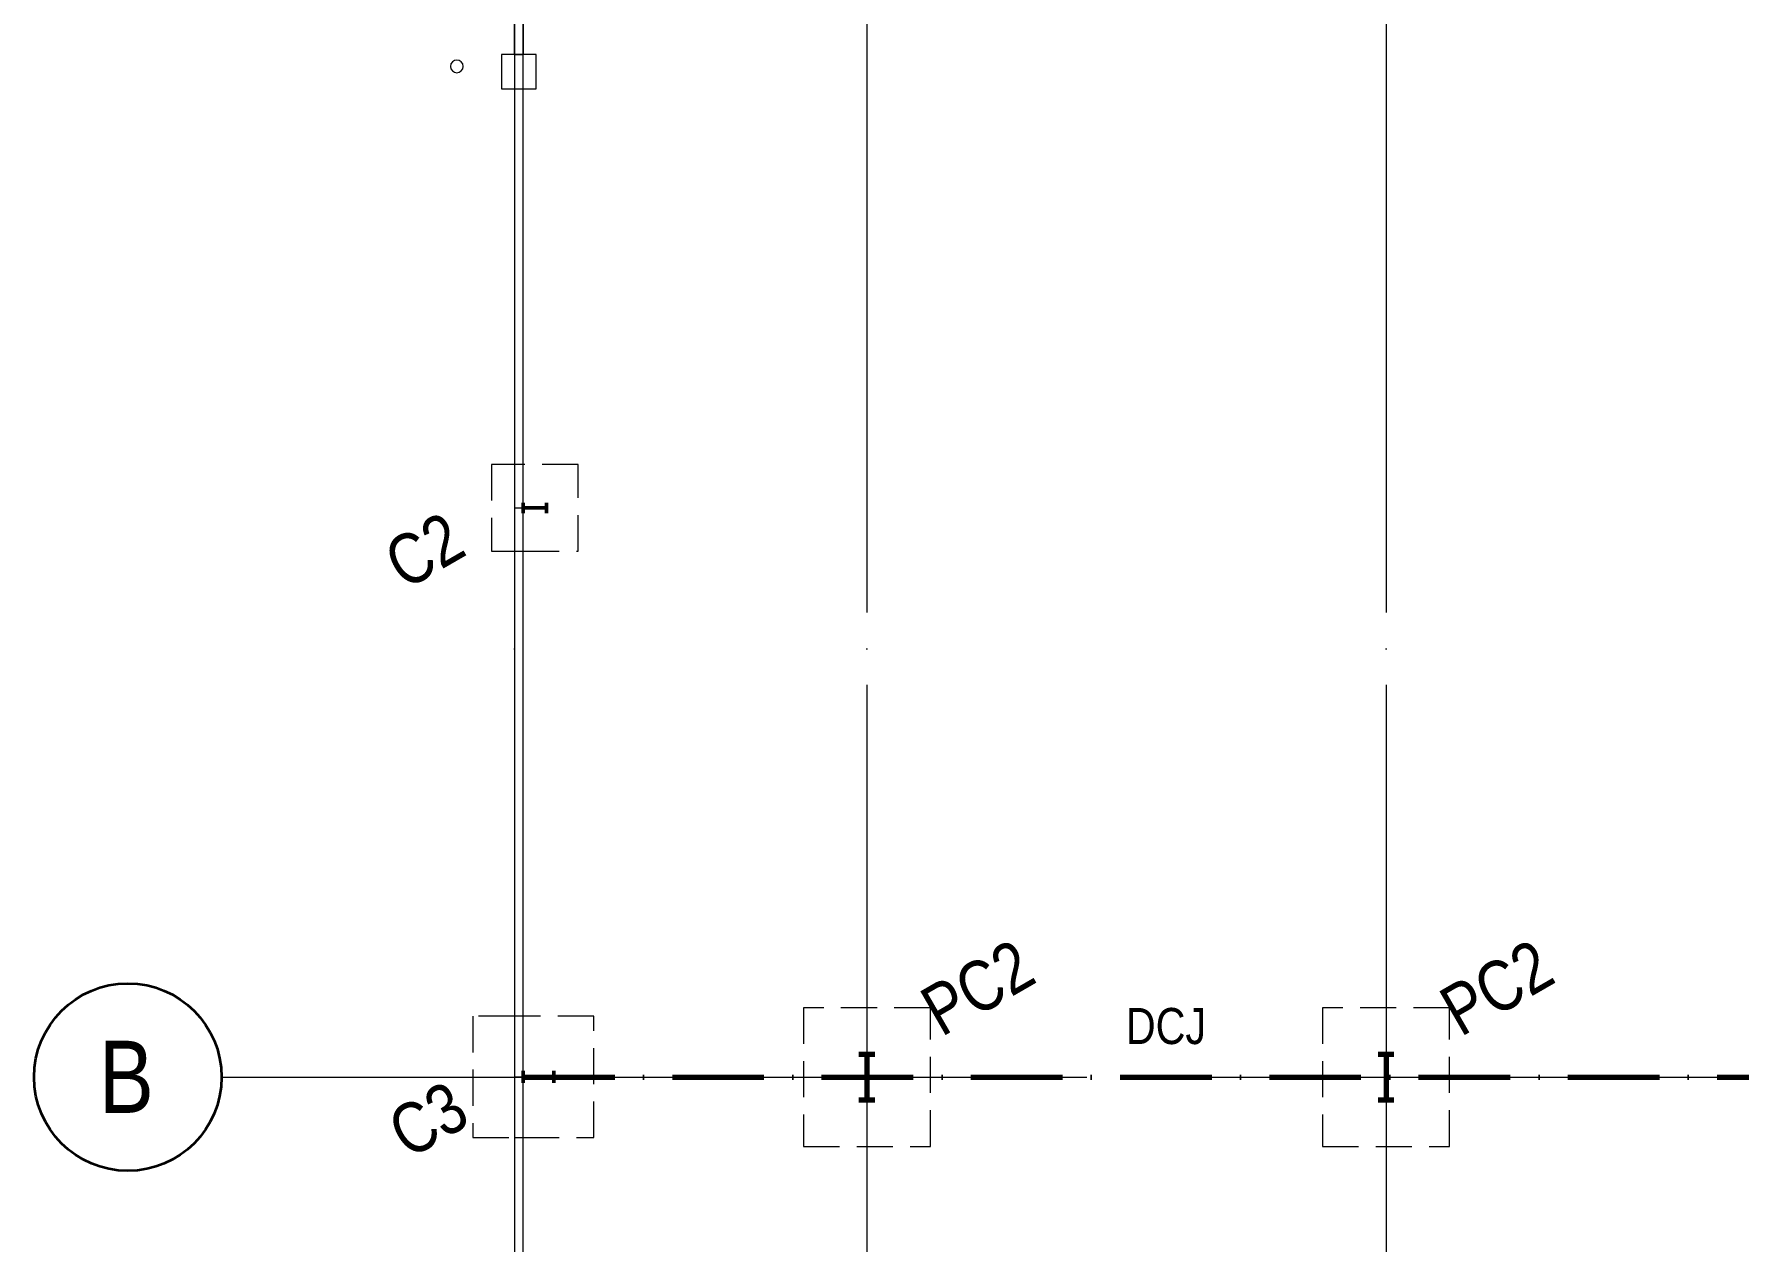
# Model space of a CAD drawing. Header units: millimetres. Extents: x 1606 to 301010, y -5142 to 244250.
# Drawn here: x 52244 to 81801, y 182594 to 203525 of the extents above; entities that cross this region are included whole.
import ezdxf

# ---------------------------------------------------------------- set-up
doc = ezdxf.new("R2010")
doc.units = ezdxf.units.MM
for name, pattern in [('_SGE_Grid Line', [16250, 15000, -625, 0, -625]), ('_SGE_Hidden', [925, 625, -300]), ('Dash Dot', [2587.5, 1587.5, -500, 0, -500])]:
    doc.linetypes.add(name, pattern=pattern)
for name, color, linetype, lineweight in [('0-1', 7, 'Continuous', 5), ('A-ANNO-NOTE', 131, 'Continuous', 18), ('A-COLS-1', 253, 'Continuous', 9), ('A-COLS-2', 52, 'Continuous', 9), ('A-DETL-1', 90, 'Dash Dot', 70), ('A-WALL-1', 253, 'Continuous', 9), ('A-WALL-2', 113, 'Continuous', 20), ('S-COLS', 52, 'Continuous', 18), ('S-COLS-1', 52, 'Continuous', 70), ('S-COLS-IDEN-1', 171, 'Continuous', 35), ('S-COLS-SYMB', 171, 'Continuous', 50), ('S-FNDN-1', 32, '_SGE_Hidden', 18), ('S-FNDN-HDLN-1', 4, '_SGE_Hidden', 18), ('S-GRID-1', 1, '_SGE_Grid Line', 13), ('S-GRID-IDEN', 1, 'Continuous', 35), ('S-GRID-IDEN-1', 1, 'Continuous', 50)]:
    doc.layers.add(name, color=color, linetype=linetype, lineweight=lineweight)
doc.styles.add('Arial Narrow_2', font='ARIALN.TTF', dxfattribs={"height": 1250})
doc.styles.add('Arial Narrow_3', font='ARIALN.TTF', dxfattribs={"height": 875})
doc.styles.add('Arial Narrow_4', font='ARIALN.TTF', dxfattribs={"height": 625})

# ---------------------------------------------------------------- blocks, each defined once
blk = doc.blocks.new('WYA_CO_BOLLARD - 220ø x 1200h-8177647-WAREHOUSE SLAB PLAN')
at = {"layer": 'A-COLS-2'}
for start, end in [(360, 180), (0, 180), (180, 360), (180, 360)]:
    blk.add_arc((0, 0), 110, start, end, dxfattribs=at)
blk = doc.blocks.new('23041_Modscape EF_ Central_V22_rvt-1-WAREHOUSE SLAB PLAN')
at = {"layer": 'A-WALL-1'}
for p, q in [((30345, 203165), (30345, 204185)), ((30345, 204185), (30345, 203165)), ((30495, 203165), (30495, 204185)), ((30495, 204185), (30495, 203165)), ((30495, 203165), (30345, 203165)), ((30345, 203165), (30345, 125450)), ((30495, 203165), (30345, 203165)), ((30345, 203165), (30345, 125450)), ((30495, 125600), (30495, 203165)), ((30495, 125600), (30495, 203165))]:
    blk.add_line(p, q, dxfattribs=at)
at = {"layer": 'A-COLS-1', "rotation": 90}
blk.add_blockref('WYA_CO_BOLLARD - 220ø x 1200h-8177647-WAREHOUSE SLAB PLAN', (29345, 202965), dxfattribs=at)
blk = doc.blocks.new('SGE_SCL-Column-Steel-WB - PC2 - 800WB146-2211198-WAREHOUSE SLAB PLAN')
at = {"layer": 'S-COLS-1'}
for p, q in [((-137.5, 400), (137.5, 400)), ((0, 400), (0, -400)), ((137.5, -400), (-137.5, -400))]:
    blk.add_line(p, q, dxfattribs=at)
blk = doc.blocks.new('SGE_SCL-Column-Steel-UB - C2 - 410UB53_7-2677311-WAREHOUSE SLAB PLAN')
at = {"layer": 'S-COLS-SYMB'}
for p, q in [((-89, 201.5), (89, 201.5)), ((0, 201.5), (0, -201.5)), ((89, -201.5), (-89, -201.5))]:
    blk.add_line(p, q, dxfattribs=at)
blk = doc.blocks.new('SGE_SCL-Column-Steel-UB - C3 - 530UB92_4-2677312-WAREHOUSE SLAB PLAN')
at = {"layer": 'S-COLS-SYMB'}
for p, q in [((-104.5, 266.5), (104.5, 266.5)), ((0, 266.5), (0, -266.5)), ((104.5, -266.5), (-104.5, -266.5))]:
    blk.add_line(p, q, dxfattribs=at)
blk = doc.blocks.new('SGE Footing-Rectangular - F3-1758787-WAREHOUSE SLAB PLAN')
at = {"layer": 'S-FNDN-1'}
for p, q in [((1100, 1200), (-1100, 1200)), ((-1100, 1200), (-1100, -1200)), ((1100, -1200), (1100, 1200)), ((-1100, -1200), (1100, -1200))]:
    blk.add_line(p, q, dxfattribs=at)
blk = doc.blocks.new('SGE Footing-Rectangular - F7-V77-WAREHOUSE SLAB PLAN')
at = {"layer": 'S-FNDN-1'}
for p, q in [((750, 750), (-750, 750)), ((-750, 750), (-750, -201)), ((750, -201), (750, 750)), ((-750, -351), (-750, -750)), ((750, -750), (750, -351)), ((-750, -750), (750, -750))]:
    blk.add_line(p, q, dxfattribs=at)
at = {"layer": 'S-FNDN-HDLN-1'}
for p, q in [((-750, -202), (-750, -351)), ((750, -351), (750, -202))]:
    blk.add_line(p, q, dxfattribs=at)
blk = doc.blocks.new('SGE Footing-Rectangular - F6-V67-WAREHOUSE SLAB PLAN')
at = {"layer": 'S-FNDN-1'}
for p, q in [((1050, 1050), (-1050, 1050)), ((-1050, 1050), (-1050, -176)), ((1050, -176), (1050, 1050)), ((-1050, -326), (-1050, -1050)), ((1050, -1050), (1050, -326)), ((-1050, -1050), (1050, -1050))]:
    blk.add_line(p, q, dxfattribs=at)
at = {"layer": 'S-FNDN-HDLN-1'}
for p, q in [((-1050, -176), (-1050, -326)), ((1050, -326), (1050, -176))]:
    blk.add_line(p, q, dxfattribs=at)
blk = doc.blocks.new('Grid - 1_Project Grid-1992125-WAREHOUSE SLAB PLAN')
at = {"layer": 'S-GRID-IDEN'}
blk.add_circle((0, 0), 6.5, dxfattribs=at)

msp = doc.modelspace()

# ---------------------------------------------------------------- linework, layer by layer
at = {"layer": 'A-DETL-1'}
msp.add_line((60723, 185450), (270643, 185450), dxfattribs=at)
at = {"layer": 'A-WALL-2'}
for p, q in [((60573, 215450), (60573, 175453)), ((60723, 175453), (60723, 215300)), ((60723, 203175), (60573, 203175)), ((60573, 195315), (60723, 195315)), ((60573, 185454), (60723, 185454))]:
    msp.add_line(p, q, dxfattribs=at)
at = {"layer": 'S-FNDN-1'}
for p, q in [((60573, 203175), (60348, 203175)), ((60348, 203175), (60348, 202575)), ((60948, 203175), (60723, 203175)), ((60948, 202575), (60948, 203175)), ((60348, 202575), (60573, 202575)), ((60723, 202575), (60948, 202575))]:
    msp.add_line(p, q, dxfattribs=at)
at = {"layer": 'S-FNDN-HDLN-1'}
msp.add_line((60574, 202575), (60723, 202575), dxfattribs=at)
at = {"layer": 'S-GRID-1'}
for p, q in [((60573, 241000), (60573, 121161)), ((66683, 241000), (66683, 121161)), ((75683, 241000), (75683, 121161)), ((55494, 185450), (278139, 185450))]:
    msp.add_line(p, q, dxfattribs=at)

# ---------------------------------------------------------------- block references
at = {"layer": '0-1'}
msp.add_blockref('23041_Modscape EF_ Central_V22_rvt-1-WAREHOUSE SLAB PLAN', (30228, 0), dxfattribs=at)
at = {"layer": 'S-COLS', "rotation": 269.9999999999999}
for name, p in [('SGE_SCL-Column-Steel-UB - C2 - 410UB53_7-2677311-WAREHOUSE SLAB PLAN', (60925, 195315)), ('SGE_SCL-Column-Steel-UB - C3 - 530UB92_4-2677312-WAREHOUSE SLAB PLAN', (60990, 185454))]:
    msp.add_blockref(name, p, dxfattribs=at)
at = {"layer": 'S-COLS'}
for p in [(66683, 185450), (75683, 185450)]:
    msp.add_blockref('SGE_SCL-Column-Steel-WB - PC2 - 800WB146-2211198-WAREHOUSE SLAB PLAN', p, dxfattribs=at)
at = {"layer": 'S-FNDN-1'}
for p in [(66683, 185450), (75683, 185450)]:
    msp.add_blockref('SGE Footing-Rectangular - F3-1758787-WAREHOUSE SLAB PLAN', p, dxfattribs=at)
at = {"layer": 'S-FNDN-HDLN-1', "rotation": 269.9999999999999}
for name, p in [('SGE Footing-Rectangular - F7-V77-WAREHOUSE SLAB PLAN', (60925, 195315)), ('SGE Footing-Rectangular - F6-V67-WAREHOUSE SLAB PLAN', (60899, 185454))]:
    msp.add_blockref(name, p, dxfattribs=at)
at = {"layer": 'S-GRID-IDEN', "xscale": 249.9999999999999, "yscale": 249.9999999999999, "zscale": 249.9999999999999, "rotation": 269.9999999999996}
msp.add_blockref('Grid - 1_Project Grid-1992125-WAREHOUSE SLAB PLAN', (53869, 185450), dxfattribs=at)

# ---------------------------------------------------------------- texts
at = {"layer": 'A-ANNO-NOTE', "insert": (71172, 186648), "char_height": 625, "width": 1683.54, "attachment_point": 1, "style": 'Arial Narrow_4'}
msp.add_mtext('DCJ', dxfattribs=at)
at = {"layer": 'S-COLS-IDEN-1', "char_height": 875, "attachment_point": 1, "rotation": 30, "style": 'Arial Narrow_3'}
for s, insert, width in [('C2', (58234, 194636), 1563.29), ('PC2', (67538, 186895), 2385.02), ('PC2', (76538, 186895), 2385.02), ('C3', (58299, 184775), 1563.29)]:
    msp.add_mtext(s, dxfattribs=dict(at, insert=insert, width=width))
at = {"layer": 'S-GRID-IDEN-1', "insert": (53366, 186080), "char_height": 1250, "width": 1182.49, "attachment_point": 1, "style": 'Arial Narrow_2'}
msp.add_mtext('B', dxfattribs=at)

doc.saveas('drawing.dxf')
